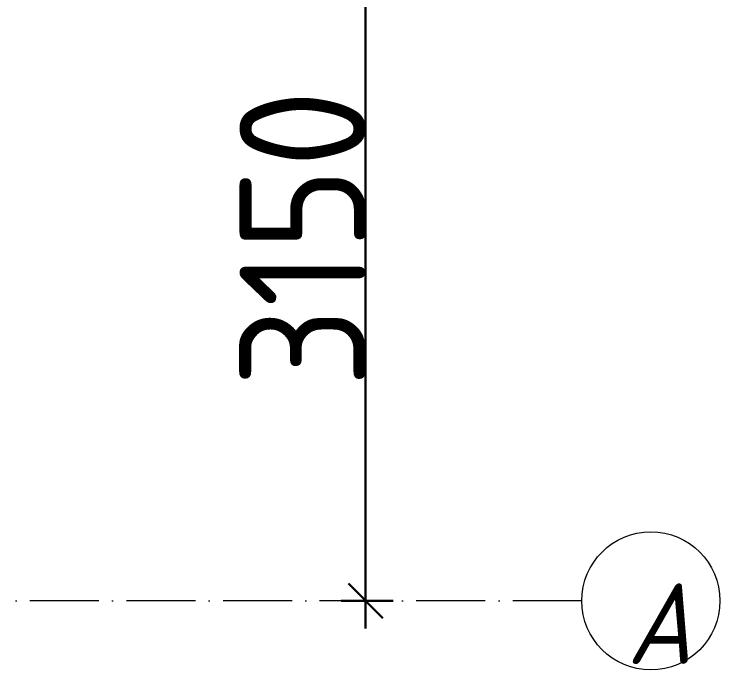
# Model space of a CAD drawing. Header units: millimetres. Extents: x -17017 to 628417, y -109036 to 199237.
# Drawn here: x 625116 to 628184, y -92635 to -89785 of the extents above; entities that cross this region are included whole.
import ezdxf

# ---------------------------------------------------------------- set-up
doc = ezdxf.new("R2010")
doc.units = ezdxf.units.MM
doc.linetypes.add('50_200_ШТРИХ_1Т_ш5_п1_п1_', pattern=[700, 500, -100, 0, -100])
for name, color, linetype, lineweight in [('A-____-____-DIMS', 7, 'Continuous', 9), ('S-GRID-____-IDEN', 7, 'Continuous', 9), ('S-GRID-____-OTLN-1', 7, '50_200_ШТРИХ_1Т_ш5_п1_п1_', 9), ('стяжа', 7, 'Continuous', 30)]:
    doc.layers.add(name, color=color, linetype=linetype, lineweight=lineweight)
doc.styles.add('ISOCPEUR_I', font='isocpeui.ttf', dxfattribs={"width": 0.9, "height": 2.5})
doc.styles.add('ISOCPEUR_I_9', font='isocpeui.ttf', dxfattribs={"width": 0.9, "height": 250})
doc.styles.add('СПДС', font='isocpeur.ttf', dxfattribs={"width": 0.9})
doc.dimstyles.new('ISO-2_5_0_9К_БОЛЬШОЙ_ОСИ', dxfattribs={"dimscale": 304.8, "dimtxt": 248.995294, "dimasz": 0.492126, "dimexe": 0.393701, "dimexo": 0, "dimgap": 0, "dimtad": 1, "dimdec": 0, "dimzin": 0, "dimdsep": 46, "dimtxsty": 'ISOCPEUR_I_9', "dimblk1": 'OBLIQUE', "dimblk2": 'OBLIQUE', "dimsah": 1, "dimcen": 0.09, "dimdle": 0.393701, "dimazin": 0, "dimtfac": 1, "dimtdec": 4, "dimtix": 1, "dimtmove": 0, "dimatfit": 3, "dimfxl": 1, "dimtvp": 1, "dimtolj": 1, "dimtzin": 0, "dimarcsym": 2})

# ---------------------------------------------------------------- blocks, each defined once
blk = doc.blocks.new('Ось сетки - Круг_Ø6_00__ISO-2_5_0_9K_-25732049-АР1_План отверстий 3 этажа в осях 1-64_А-ГГ')
at = {"layer": 'S-GRID-____-IDEN'}
blk.add_circle((0, 0), 3, dxfattribs=at)
blk = doc.blocks.new('_Oblique')
at = {"color": 0, "linetype": 'ByBlock', "lineweight": -2}
blk.add_line((-0.5, -0.5), (0.5, 0.5), dxfattribs=at)
blk = doc.blocks.new('*D2870')
at = {"layer": 'A-____-____-DIMS', "color": 0, "lineweight": -2, "transparency": 16777216}
for p, q in [((386904.9, -88802.4), (386904.9, -85412.4)), ((386798.9, -85532.4), (387024.9, -85532.4)), ((386798.9, -88682.4), (387024.9, -88682.4))]:
    blk.add_line(p, q, dxfattribs=at)
at = {"layer": 'Defpoints', "color": 0, "transparency": 16777216}
for p in [(386798.9, -85532.4), (386904.9, -85532.4), (386798.9, -88682.4)]:
    blk.add_point(p, dxfattribs=at)
at = {"layer": 'A-____-____-DIMS', "color": 0, "lineweight": -2, "transparency": 16777216, "xscale": 150, "yscale": 150, "zscale": 150}
for p, rotation in [((386904.9, -85532.4), 90), ((386904.9, -88682.4), 270)]:
    blk.add_blockref('_Oblique', p, dxfattribs=dict(at, rotation=rotation))
at = {"layer": 'A-____-____-DIMS', "color": 0, "transparency": 16777216, "insert": (386630.6, -87107.4), "char_height": 548.64, "attachment_point": 5, "rotation": 90, "style": 'СПДС'}
blk.add_mtext('\\A1;3150', dxfattribs=at)
blk = doc.blocks.new('3эт')
at = {"layer": 'S-GRID-____-OTLN-1', "color": 251, "ltscale": 0.6, "true_color": 0x636466}
blk.add_line((387845.1, -88682.4), (279101.9, -88682.4), dxfattribs=at)
at = {"layer": 'S-GRID-____-IDEN', "insert": (388040.6, -88606.3), "char_height": 350, "width": 252.532, "attachment_point": 1, "style": 'ISOCPEUR_I'}
blk.add_mtext('\\fISOCPEUR|b0|i1|c204|p34|;\\W.9;А', dxfattribs=at)
at = {"layer": 'A-____-____-DIMS'}
dim = blk.add_linear_dim(base=(386904.9, -85532.4), p1=(386798.9, -88682.4), p2=(386798.9, -85532.4), angle=90, dimstyle='ISO-2_5_0_9К_БОЛЬШОЙ_ОСИ', override={"dimtxt": 1.8, "dimpost": '<>', "dimtxsty": 'СПДС', "dimfxl": 3150}, dxfattribs=at)
dim.commit()
dim.dimension.update_dxf_attribs({"geometry": '*D2870', "text_midpoint": (386630.6, -87107.4)})

msp = doc.modelspace()

# ---------------------------------------------------------------- block references
at = {"layer": 'S-GRID-____-IDEN', "xscale": 99.99999999999993, "yscale": 99.99999999999993, "zscale": 99.99999999999993, "rotation": 89.99999999999982}
msp.add_blockref('Ось сетки - Круг_Ø6_00__ISO-2_5_0_9K_-25732049-АР1_План отверстий 3 этажа в осях 1-64_А-ГГ', (627884.4, -92334.6), dxfattribs=at)
at = {"layer": 'стяжа'}
msp.add_blockref('3эт', (239739.3, -3652.2), dxfattribs=at)

doc.saveas('drawing.dxf')
